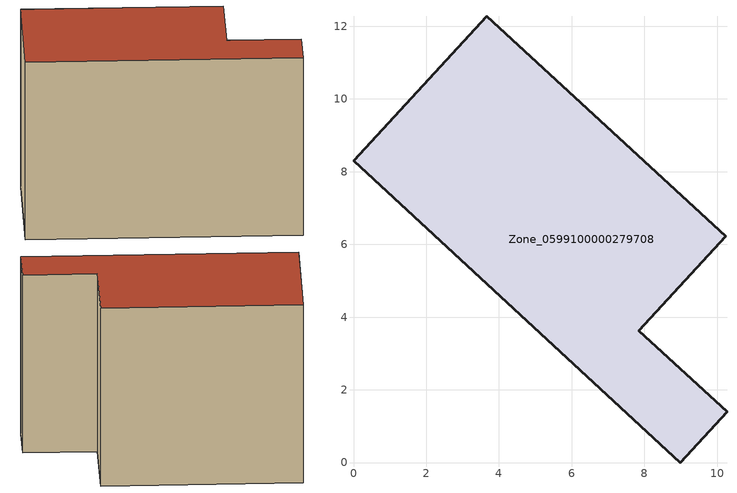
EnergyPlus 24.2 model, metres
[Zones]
Zone_0599100000279708
 floor ground (C_G): 0,8.3 3.66,12.27 10.23,6.22 7.85,3.63 10.27,1.4 8.99,0 z0
 wall outside (C_F): 8.99,0 10.27,1.4 7.85,3.63 10.23,6.22 3.66,12.27 0,8.3 8.99,0 z0:8.67
 roof outside (C_R): 3.66,12.27 0,8.3 8.99,0 10.27,1.4 7.85,3.63 10.23,6.22 z8.67
[BUILDING]
Pand.0599100000279708: North Axis=0; Terrain=City; Loads Convergence Tolerance Value=0.04; Temperature Convergence Tolerance Value=0.4; Solar Distribution=FullExterior; Maximum Number of Warmup Days=25; Minimum Number of Warmup Days=1
[Site:Location]
Rotterdam.The.Hague.AP_ZH_NLD Design_Conditions: Latitude=51.96; Longitude=4.45; Time Zone=1; Elevation=-4.5
[SITE:GROUNDTEMPERATURE:BUILDINGSURFACE]
18, 18, 18, 18, 18, 18, 18, 18, 18, 18, 18, 18
[MATERIAL] Thermal Absorptance=0.9; Solar Absorptance=0.7; Visible Absorptance=0.7
Name | Roughness | Thickness | Conductivity | Density | Specific Heat
G.TI.1975-1991 | MediumSmooth | 0.15 | 0.288461 | 540 | 1210
F.TI.1975-1991 | Rough | 0.3 | 0.230769 | 1920 | 840
R.TI.1975-1991 | MediumRough | 0.2 | 0.153846 | 1500 | 1000
[CONSTRUCTION]
C_G: G.TI.1975-1991
C_F: F.TI.1975-1991
C_R: R.TI.1975-1991
[ZONE]
Zone_0599100000279708: Type=1; Multiplier=1; Ceiling Height=Autocalculate; Volume=Autocalculate; Floor Area=autocalculate; Part of Total Floor Area=Yes
[ZONEINFILTRATION:DESIGNFLOWRATE]
Infil_Zone_0599100000279708: Zone or ZoneList or Space or SpaceList=Zone_0599100000279708; Schedule=AlwaysOn; Design Flow Rate Calculation Method=Flow/Area; Flow Rate per Floor Area=0.003; Constant Term Coefficient=1; Temperature Term Coefficient=0; Velocity Term Coefficient=0; Velocity Squared Term Coefficient=0
[HVACTEMPLATE:ZONE:IDEALLOADSAIRSYSTEM]
Zone_0599100000279708: Maximum Heating Supply Air Temperature=50; Minimum Cooling Supply Air Temperature=13; Maximum Heating Supply Air Humidity Ratio=0.0156; Minimum Cooling Supply Air Humidity Ratio=0.0077; Heating Limit=NoLimit; Cooling Limit=NoLimit; Dehumidification Control Type=ConstantSensibleHeatRatio; Cooling Sensible Heat Ratio=0.7; Dehumidification Setpoint=60; Humidification Control Type=None; Humidification Setpoint=30; Outdoor Air Method=None; Outdoor Air Flow Rate per Person=0.00944; Outdoor Air Flow Rate per Zone Floor Area=0; Outdoor Air Flow Rate per Zone=0; Demand Controlled Ventilation Type=None; Outdoor Air Economizer Type=NoEconomizer; Heat Recovery Type=None; Sensible Heat Recovery Effectiveness=0.7; Latent Heat Recovery Effectiveness=0.65
[ZONECONTROL:THERMOSTAT]
ThermostatControl_Zone_0599100000279708: Zone or ZoneList=Zone_0599100000279708; Control Type Schedule=DualSetpointControlType; Control 1=Thermostat_Zone_0599100000279708; Temperature Difference Between Cutout And Setpoint=0
[THERMOSTATSETPOINT:DUALSETPOINT]
Thermostat_Zone_0599100000279708: Heating Setpoint Temperature Schedule=HeatingSetpoint_Zone_0599100000279708; Cooling Setpoint Temperature Schedule=CoolingSetpoint_Zone_0599100000279708
[SCHEDULE:COMPACT]
HeatingSetpoint_Zone_0599100000279708: Through: 12/31, For: AllDays, Until: 24:00, 21
CoolingSetpoint_Zone_0599100000279708: Through: 12/31, For: AllDays, Until: 24:00, 24
DualSetpointControlType: Through: 12/31, For: AllDays, Until: 24:00, 4
AlwaysOn: Through: 12/31, For: AllDays, Until: 24:00, 1
